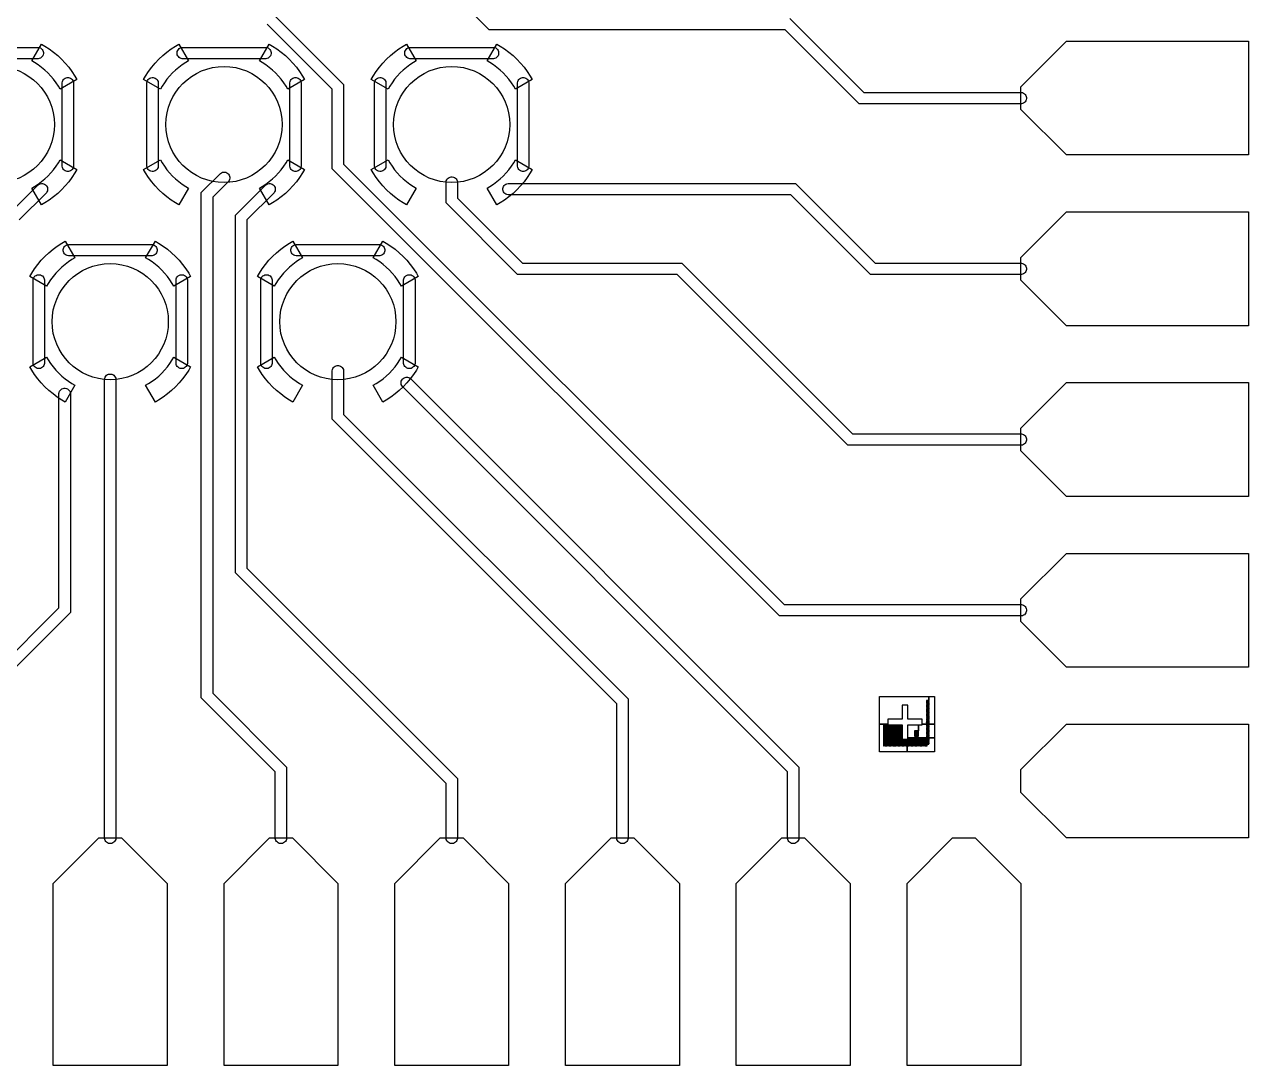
# Model space of a CAD drawing. Extents: x -17000 to 83000, y -61000 to 39000.
# Drawn here: x 54247 to 65000, y -10000 to -853 of the extents above; entities that cross this region are included whole.
import ezdxf

# ---------------------------------------------------------------- set-up
doc = ezdxf.new("R2010")
doc.units = 0
doc.layers.add('Central Electrodes', color=2, linetype='CONTINUOUS')

# ---------------------------------------------------------------- blocks, each defined once
blk = doc.blocks.new('BIG_photolith_alignment1')
at = {"layer": 'Central Electrodes'}
for points in [[(-225, -17.5), (-225, 225), (210, 225), (210, 190), (190, 190), (190, 185), (210, 185), (210, 180.5), (190, 180.5), (190, 175.5), (210, 175.5), (210, 171), (190, 171), (190, 166), (210, 166), (210, 161.5), (190, 161.5), (190, 156.5), (210, 156.5), (210, 152), (190, 152), (190, 147), (210, 147), (210, 142.5), (190, 142.5), (190, 137.5), (210, 137.5), (210, 133), (190, 133), (190, 128), (210, 128), (210, 123.5), (190, 123.5), (190, 118.5), (210, 118.5), (210, 114), (190, 114), (190, 109), (210, 109), (210, 104.5), (190, 104.5), (190, 99.5), (210, 99.5), (210, 95), (190, 95), (190, 90), (210, 90), (210, 85.5), (190, 85.5), (190, 80.5), (210, 80.5), (210, 76), (190, 76), (190, 71), (210, 71), (210, 66.5), (190, 66.5), (190, 61.5), (210, 61.5), (210, 57), (190, 57), (190, 52), (210, 52), (210, 47.5), (190, 47.5), (190, 42.5), (210, 42.5), (210, 38), (190, 38), (190, 33), (210, 33), (210, 28.5), (190, 28.5), (190, 23.5), (210, 23.5), (210, 19), (190, 19), (190, 14), (210, 14), (210, 9.5), (190, 9.5), (190, 4.5), (210, 4.5), (210, 0), (185, 0), (185, -5), (210, -5), (210, -9.5), (190, -9.5), (190, -14.5), (210, -14.5), (210, 225), (260, 225), (260, -17.5), (150, -17.5), (150, 25), (25, 25), (25, 150), (-25, 150), (-25, 25), (-150, 25), (-150, -17.5)], [(-225, -260), (-225, -17.5), (-185, -17.5), (-185, -190), (-190, -190), (-190, -210), (-185, -210), (-185, -17.5), (-175.5, -17.5), (-175.5, -190), (-180.5, -190), (-180.5, -210), (-175.5, -210), (-175.5, -17.5), (-166, -17.5), (-166, -190), (-171, -190), (-171, -210), (-166, -210), (-166, -17.5), (-156.5, -17.5), (-156.5, -190), (-161.5, -190), (-161.5, -210), (-156.5, -210), (-156.5, -17.5), (-150, -17.5), (-150, -25), (-147, -25), (-147, -190), (-152, -190), (-152, -210), (-147, -210), (-147, -25), (-137.5, -25), (-137.5, -190), (-142.5, -190), (-142.5, -210), (-137.5, -210), (-137.5, -25), (-128, -25), (-128, -190), (-133, -190), (-133, -210), (-128, -210), (-128, -25), (-118.5, -25), (-118.5, -190), (-123.5, -190), (-123.5, -210), (-118.5, -210), (-118.5, -25), (-109, -25), (-109, -190), (-114, -190), (-114, -210), (-109, -210), (-109, -25), (-99.5, -25), (-99.5, -190), (-104.5, -190), (-104.5, -210), (-99.5, -210), (-99.5, -25), (-90, -25), (-90, -190), (-95, -190), (-95, -210), (-90, -210), (-90, -25), (-80.5, -25), (-80.5, -190), (-85.5, -190), (-85.5, -210), (-80.5, -210), (-80.5, -25), (-71, -25), (-71, -190), (-76, -190), (-76, -210), (-71, -210), (-71, -25), (-61.5, -25), (-61.5, -190), (-66.5, -190), (-66.5, -210), (-61.5, -210), (-61.5, -25), (-52, -25), (-52, -190), (-57, -190), (-57, -210), (-52, -210), (-52, -25), (-42.5, -25), (-42.5, -190), (-47.5, -190), (-47.5, -210), (-42.5, -210), (-42.5, -25), (-33, -25), (-33, -190), (-38, -190), (-38, -210), (-33, -210), (-33, -25), (-25, -25), (-25, -150), (-23.5, -150), (-23.5, -190), (-28.5, -190), (-28.5, -210), (-23.5, -210), (-23.5, -150), (-14, -150), (-14, -190), (-19, -190), (-19, -210), (-14, -210), (-14, -150), (-4.5, -150), (-4.5, -190), (-9.5, -190), (-9.5, -210), (-4.5, -210), (-4.5, -150), (5, -150), (5, -185), (0, -185), (0, -210), (5, -210), (5, -150), (14.5, -150), (14.5, -190), (9.5, -190), (9.5, -210), (14.5, -210), (14.5, -150), (17.5, -150), (17.5, -260)], [(25, -138.75), (25, -25), (117.5, -25), (117.5, -77.5), (82.5, -77.5), (82.5, -122.5), (117.5, -122.5), (117.5, -25), (150, -25), (150, -17.5), (210, -17.5), (210, -19), (190, -19), (190, -24), (210, -24), (210, -28.5), (190, -28.5), (190, -33.5), (210, -33.5), (210, -38), (190, -38), (190, -43), (210, -43), (210, -47.5), (190, -47.5), (190, -52.5), (210, -52.5), (210, -57), (190, -57), (190, -62), (210, -62), (210, -66.5), (190, -66.5), (190, -71.5), (210, -71.5), (210, -76), (190, -76), (190, -81), (210, -81), (210, -85.5), (190, -85.5), (190, -90.5), (210, -90.5), (210, -95), (190, -95), (190, -100), (210, -100), (210, -104.5), (190, -104.5), (190, -109.5), (210, -109.5), (210, -114), (190, -114), (190, -119), (210, -119), (210, -123.5), (190, -123.5), (190, -128.5), (210, -128.5), (210, -133), (190, -133), (190, -138), (210, -138), (210, -17.5), (260, -17.5), (260, -138.75)], [(92.5, -117.5), (87.5, -112.5), (87.5, -87.5), (92.5, -82.5), (107.5, -82.5), (112.5, -87.5), (112.5, -112.5), (107.5, -117.5), (92.5, -117.5), (92.5, -110), (95, -112.5), (105, -112.5), (107.5, -110), (107.5, -90), (105, -87.5), (95, -87.5), (92.5, -90)], [(17.5, -260), (17.5, -150), (24, -150), (24, -190), (19, -190), (19, -210), (24, -210), (24, -150), (25, -150), (25, -138.75), (33.5, -138.75), (33.5, -190), (28.5, -190), (28.5, -210), (33.5, -210), (33.5, -138.75), (43, -138.75), (43, -190), (38, -190), (38, -210), (43, -210), (43, -138.75), (52.5, -138.75), (52.5, -190), (47.5, -190), (47.5, -210), (52.5, -210), (52.5, -138.75), (62, -138.75), (62, -190), (57, -190), (57, -210), (62, -210), (62, -138.75), (71.5, -138.75), (71.5, -190), (66.5, -190), (66.5, -210), (71.5, -210), (71.5, -138.75), (81, -138.75), (81, -190), (76, -190), (76, -210), (81, -210), (81, -138.75), (90.5, -138.75), (90.5, -190), (85.5, -190), (85.5, -210), (90.5, -210), (90.5, -138.75), (100, -138.75), (100, -190), (95, -190), (95, -210), (100, -210), (100, -138.75), (109.5, -138.75), (109.5, -190), (104.5, -190), (104.5, -210), (109.5, -210), (109.5, -138.75), (119, -138.75), (119, -190), (114, -190), (114, -210), (119, -210), (119, -138.75), (128.5, -138.75), (128.5, -190), (123.5, -190), (123.5, -210), (128.5, -210), (128.5, -138.75), (138, -138.75), (138, -190), (133, -190), (133, -210), (138, -210), (138, -138.75), (147.5, -138.75), (147.5, -190), (142.5, -190), (142.5, -210), (147.5, -210), (147.5, -138.75), (157, -138.75), (157, -190), (152, -190), (152, -210), (157, -210), (157, -138.75), (166.5, -138.75), (166.5, -190), (161.5, -190), (161.5, -210), (166.5, -210), (166.5, -138.75), (176, -138.75), (176, -190), (171, -190), (171, -210), (176, -210), (176, -138.75), (185.5, -138.75), (185.5, -190), (180.5, -190), (180.5, -210), (185.5, -210), (185.5, -138.75), (210, -138.75), (210, -142.5), (190, -142.5), (190, -147.5), (210, -147.5), (210, -152), (190, -152), (190, -157), (210, -157), (210, -161.5), (190, -161.5), (190, -166.5), (210, -166.5), (210, -171), (190, -171), (190, -176), (210, -176), (210, -180.5), (190, -180.5), (190, -185.5), (210, -185.5), (210, -190), (190, -190), (190, -210), (195, -210), (195, -195), (210, -195), (210, -138.75), (260, -138.75), (260, -260)]]:
    blk.add_lwpolyline(points, close=True, dxfattribs=at)

msp = doc.modelspace()

# ---------------------------------------------------------------- linework, layer by layer
at = {"layer": 'Central Electrodes'}
for points in [[(60970.71, -800), (61620.71, -1450), (63004.925, -1450), (63014.584, -1451.921), (63023.684, -1455.691), (63031.873, -1461.162), (63038.838, -1468.127), (63044.309, -1476.316), (63048.079, -1485.416), (63050, -1495.075), (63050, -1504.925), (63048.079, -1514.584), (63044.309, -1523.684), (63038.838, -1531.873), (63031.873, -1538.838), (63023.684, -1544.309), (63014.584, -1548.079), (63004.925, -1550), (61579.29, -1550), (60929.29, -900), (58329.29, -900), (57461.163, -31.873)], [(56420.71, -750), (57050, -1379.29), (57050, -2079.29), (60920.71, -5950), (63004.925, -5950), (63014.584, -5951.921), (63023.684, -5955.691), (63031.873, -5961.162), (63038.838, -5968.127), (63044.309, -5976.316), (63048.079, -5985.416), (63050, -5995.075), (63050, -6004.925), (63048.079, -6014.584), (63044.309, -6023.684), (63038.838, -6031.873), (63031.873, -6038.838), (63023.684, -6044.309), (63014.584, -6048.079), (63004.925, -6050), (60879.29, -6050), (56950, -2120.71), (56950, -1420.71), (56379.29, -850)], [(53632.575, -1054.182), (54367.425, -1054.182), (54377.084, -1056.103), (54386.184, -1059.873), (54394.373, -1065.344), (54401.338, -1072.309), (54406.809, -1080.498), (54410.579, -1089.598), (54412.5, -1099.257), (54412.5, -1109.107), (54410.579, -1118.766), (54406.809, -1127.866), (54401.338, -1136.055), (54394.373, -1143.02), (54386.184, -1148.491), (54377.084, -1152.261), (54367.425, -1154.182), (53632.575, -1154.182)], [(54100, -2529.29), (54368.127, -2261.163), (54376.316, -2255.691), (54385.416, -2251.922), (54395.076, -2250), (54404.925, -2250), (54414.585, -2251.922), (54423.684, -2255.691), (54431.873, -2261.162), (54438.838, -2268.127), (54444.309, -2276.316), (54448.078, -2285.415), (54450, -2295.075), (54450, -2304.924), (54448.078, -2314.584), (54444.309, -2323.684), (54438.837, -2331.873), (54200, -2570.71)], [(53450, -7079.29), (54550, -5979.29), (54550, -4095.075), (54551.921, -4085.416), (54555.691, -4076.316), (54561.162, -4068.127), (54568.127, -4061.162), (54576.316, -4055.691), (54585.416, -4051.921), (54595.075, -4050), (54604.925, -4050), (54614.584, -4051.921), (54623.684, -4055.691), (54631.873, -4061.162), (54638.838, -4068.127), (54644.309, -4076.316), (54648.079, -4085.416), (54650, -4095.075), (54650, -6020.71), (53550, -7120.71)]]:
    msp.add_lwpolyline(points, dxfattribs=at)
for points in [[(54559.257, -1420.711), (54544.945, -1395.923), (54524.48, -1364.807), (54502.237, -1334.931), (54478.299, -1306.402), (54452.74, -1279.311), (54425.649, -1253.752), (54397.121, -1229.814), (54367.243, -1207.572), (54336.127, -1187.106), (54311.34, -1172.794), (54396.34, -1025.57), (54425.41, -1042.354), (54464.794, -1068.258), (54502.602, -1096.405), (54538.713, -1126.705), (54572.999, -1159.052), (54605.346, -1193.338), (54635.646, -1229.448), (54663.794, -1267.256), (54689.696, -1306.64), (54706.48, -1335.711)], [(55440.743, -1420.711), (55293.52, -1335.711), (55310.303, -1306.64), (55336.206, -1267.256), (55364.354, -1229.448), (55394.654, -1193.338), (55427.001, -1159.052), (55461.287, -1126.705), (55497.398, -1096.405), (55535.206, -1068.258), (55574.59, -1042.354), (55603.66, -1025.57), (55688.66, -1172.794), (55663.873, -1187.106), (55632.757, -1207.572), (55602.879, -1229.814), (55574.351, -1253.752), (55547.26, -1279.311), (55521.701, -1306.402), (55497.762, -1334.931), (55475.52, -1364.807), (55455.055, -1395.923)], [(55632.575, -1154.182), (55622.916, -1152.261), (55613.816, -1148.491), (55605.627, -1143.02), (55598.662, -1136.055), (55593.191, -1127.866), (55589.421, -1118.766), (55587.5, -1109.107), (55587.5, -1099.257), (55589.421, -1089.598), (55593.191, -1080.498), (55598.662, -1072.309), (55605.627, -1065.344), (55613.816, -1059.873), (55622.916, -1056.103), (55632.575, -1054.182), (56367.425, -1054.182), (56377.084, -1056.103), (56386.184, -1059.873), (56394.373, -1065.344), (56401.338, -1072.309), (56406.809, -1080.498), (56410.579, -1089.598), (56412.5, -1099.257), (56412.5, -1109.107), (56410.579, -1118.766), (56406.809, -1127.866), (56401.338, -1136.055), (56394.373, -1143.02), (56386.184, -1148.491), (56377.084, -1152.261), (56367.425, -1154.182)], [(56559.257, -1420.711), (56544.945, -1395.923), (56524.48, -1364.807), (56502.238, -1334.931), (56478.299, -1306.402), (56452.74, -1279.311), (56425.649, -1253.752), (56397.121, -1229.814), (56367.243, -1207.572), (56336.127, -1187.106), (56311.34, -1172.794), (56396.34, -1025.57), (56425.41, -1042.354), (56464.794, -1068.258), (56502.602, -1096.405), (56538.713, -1126.705), (56572.999, -1159.052), (56605.346, -1193.338), (56635.646, -1229.448), (56663.794, -1267.256), (56689.697, -1306.64), (56706.48, -1335.711)], [(57440.743, -1420.711), (57293.52, -1335.711), (57310.303, -1306.64), (57336.206, -1267.256), (57364.354, -1229.448), (57394.654, -1193.338), (57427.001, -1159.052), (57461.287, -1126.705), (57497.398, -1096.405), (57535.206, -1068.258), (57574.59, -1042.354), (57603.66, -1025.57), (57688.66, -1172.794), (57663.873, -1187.106), (57632.757, -1207.572), (57602.879, -1229.814), (57574.351, -1253.752), (57547.26, -1279.311), (57521.701, -1306.402), (57497.762, -1334.931), (57475.52, -1364.807), (57455.055, -1395.923)], [(57632.575, -1154.182), (57622.916, -1152.261), (57613.816, -1148.491), (57605.627, -1143.02), (57598.662, -1136.055), (57593.191, -1127.866), (57589.421, -1118.766), (57587.5, -1109.107), (57587.5, -1099.257), (57589.421, -1089.598), (57593.191, -1080.498), (57598.662, -1072.309), (57605.627, -1065.344), (57613.816, -1059.873), (57622.916, -1056.103), (57632.575, -1054.182), (58367.425, -1054.182), (58377.084, -1056.103), (58386.184, -1059.873), (58394.373, -1065.344), (58401.338, -1072.309), (58406.809, -1080.498), (58410.579, -1089.598), (58412.5, -1099.257), (58412.5, -1109.107), (58410.579, -1118.766), (58406.809, -1127.866), (58401.338, -1136.055), (58394.373, -1143.02), (58386.184, -1148.491), (58377.084, -1152.261), (58367.425, -1154.182)], [(58559.257, -1420.711), (58544.945, -1395.923), (58524.48, -1364.807), (58502.238, -1334.931), (58478.299, -1306.402), (58452.74, -1279.311), (58425.649, -1253.752), (58397.121, -1229.814), (58367.243, -1207.572), (58336.127, -1187.106), (58311.34, -1172.794), (58396.34, -1025.57), (58425.41, -1042.354), (58464.794, -1068.258), (58502.602, -1096.405), (58538.713, -1126.705), (58572.999, -1159.052), (58605.346, -1193.338), (58635.646, -1229.448), (58663.794, -1267.256), (58689.697, -1306.64), (58706.48, -1335.711)], [(63400, -2000), (63000, -1600), (63000, -1400), (63400, -1000), (65000, -1000), (65000, -2000)], [(54622.943, -2144.551), (54613.284, -2142.63), (54604.184, -2138.86), (54595.995, -2133.389), (54589.03, -2126.424), (54583.559, -2118.235), (54579.789, -2109.135), (54577.868, -2099.476), (54577.868, -1364.626), (54579.789, -1354.967), (54583.559, -1345.867), (54589.03, -1337.678), (54595.995, -1330.713), (54604.184, -1325.242), (54613.284, -1321.472), (54622.943, -1319.551), (54632.793, -1319.551), (54642.452, -1321.472), (54651.552, -1325.242), (54659.741, -1330.713), (54666.706, -1337.678), (54672.177, -1345.867), (54675.947, -1354.967), (54677.868, -1364.626), (54677.868, -2099.476), (54675.947, -2109.135), (54672.177, -2118.235), (54666.706, -2126.424), (54659.741, -2133.389), (54651.552, -2138.86), (54642.452, -2142.63), (54632.793, -2144.551)], [(55367.207, -2144.551), (55357.548, -2142.63), (55348.448, -2138.86), (55340.259, -2133.389), (55333.294, -2126.424), (55327.823, -2118.235), (55324.053, -2109.135), (55322.132, -2099.476), (55322.132, -1364.626), (55324.053, -1354.967), (55327.823, -1345.867), (55333.294, -1337.678), (55340.259, -1330.713), (55348.448, -1325.242), (55357.548, -1321.472), (55367.207, -1319.551), (55377.057, -1319.551), (55386.716, -1321.472), (55395.816, -1325.242), (55404.005, -1330.713), (55410.97, -1337.678), (55416.441, -1345.867), (55420.211, -1354.967), (55422.132, -1364.626), (55422.132, -2099.476), (55420.211, -2109.135), (55416.441, -2118.235), (55410.97, -2126.424), (55404.005, -2133.389), (55395.816, -2138.86), (55386.716, -2142.63), (55377.057, -2144.551)], [(56622.943, -2144.551), (56613.284, -2142.63), (56604.184, -2138.86), (56595.995, -2133.389), (56589.03, -2126.424), (56583.559, -2118.235), (56579.789, -2109.135), (56577.868, -2099.476), (56577.868, -1364.626), (56579.789, -1354.967), (56583.559, -1345.867), (56589.03, -1337.678), (56595.995, -1330.713), (56604.184, -1325.242), (56613.284, -1321.472), (56622.943, -1319.551), (56632.793, -1319.551), (56642.452, -1321.472), (56651.552, -1325.242), (56659.741, -1330.713), (56666.706, -1337.678), (56672.177, -1345.867), (56675.947, -1354.967), (56677.868, -1364.626), (56677.868, -2099.476), (56675.947, -2109.135), (56672.177, -2118.235), (56666.706, -2126.424), (56659.741, -2133.389), (56651.552, -2138.86), (56642.452, -2142.63), (56632.793, -2144.551)], [(57367.207, -2144.551), (57357.548, -2142.63), (57348.448, -2138.86), (57340.259, -2133.389), (57333.294, -2126.424), (57327.823, -2118.235), (57324.053, -2109.135), (57322.132, -2099.476), (57322.132, -1364.626), (57324.053, -1354.967), (57327.823, -1345.867), (57333.294, -1337.678), (57340.259, -1330.713), (57348.448, -1325.242), (57357.548, -1321.472), (57367.207, -1319.551), (57377.057, -1319.551), (57386.716, -1321.472), (57395.816, -1325.242), (57404.005, -1330.713), (57410.97, -1337.678), (57416.441, -1345.867), (57420.211, -1354.967), (57422.132, -1364.626), (57422.132, -2099.476), (57420.211, -2109.135), (57416.441, -2118.235), (57410.97, -2126.424), (57404.005, -2133.389), (57395.816, -2138.86), (57386.716, -2142.63), (57377.057, -2144.551)], [(58622.943, -2144.551), (58613.284, -2142.63), (58604.184, -2138.86), (58595.995, -2133.389), (58589.03, -2126.424), (58583.559, -2118.235), (58579.789, -2109.135), (58577.868, -2099.476), (58577.868, -1364.626), (58579.789, -1354.967), (58583.559, -1345.867), (58589.03, -1337.678), (58595.995, -1330.713), (58604.184, -1325.242), (58613.284, -1321.472), (58622.943, -1319.551), (58632.793, -1319.551), (58642.452, -1321.472), (58651.552, -1325.242), (58659.741, -1330.713), (58666.706, -1337.678), (58672.177, -1345.867), (58675.947, -1354.967), (58677.868, -1364.626), (58677.868, -2099.476), (58675.947, -2109.135), (58672.177, -2118.235), (58666.706, -2126.424), (58659.741, -2133.389), (58651.552, -2138.86), (58642.452, -2142.63), (58632.793, -2144.551)], [(54396.34, -2438.531), (54311.34, -2291.306), (54336.127, -2276.996), (54367.243, -2256.53), (54397.121, -2234.288), (54425.649, -2210.35), (54452.74, -2184.791), (54478.299, -2157.7), (54502.237, -2129.172), (54524.479, -2099.294), (54544.945, -2068.178), (54559.257, -2043.391), (54706.48, -2128.391), (54689.697, -2157.462), (54663.793, -2196.845), (54635.646, -2234.653), (54605.346, -2270.764), (54572.999, -2305.05), (54538.713, -2337.397), (54502.602, -2367.697), (54464.794, -2395.844), (54425.409, -2421.748)], [(55603.66, -2438.531), (55574.591, -2421.748), (55535.206, -2395.844), (55497.398, -2367.697), (55461.287, -2337.397), (55427.001, -2305.05), (55394.654, -2270.764), (55364.354, -2234.653), (55336.207, -2196.845), (55310.303, -2157.462), (55293.52, -2128.391), (55440.743, -2043.391), (55455.055, -2068.178), (55475.521, -2099.294), (55497.763, -2129.172), (55521.701, -2157.7), (55547.26, -2184.791), (55574.351, -2210.35), (55602.879, -2234.288), (55632.757, -2256.53), (55663.873, -2276.996), (55688.66, -2291.306)], [(56495.075, -8050), (56485.416, -8048.079), (56476.316, -8044.309), (56468.127, -8038.838), (56461.162, -8031.873), (56455.691, -8023.684), (56451.921, -8014.584), (56450, -8004.925), (56450, -7420.71), (55800, -6770.71), (55800, -2329.29), (55968.127, -2161.163), (55976.316, -2155.691), (55985.416, -2151.922), (55995.076, -2150), (56004.925, -2150), (56014.585, -2151.922), (56023.684, -2155.691), (56031.873, -2161.162), (56038.838, -2168.127), (56044.309, -2176.316), (56048.078, -2185.415), (56050, -2195.075), (56050, -2204.924), (56048.078, -2214.584), (56044.309, -2223.684), (56038.837, -2231.873), (55900, -2370.71), (55900, -6729.29), (56550, -7379.29), (56550, -8004.925), (56548.079, -8014.584), (56544.309, -8023.684), (56538.838, -8031.873), (56531.873, -8038.838), (56523.684, -8044.309), (56514.584, -8048.079), (56504.925, -8050)], [(56396.34, -2438.531), (56311.34, -2291.306), (56336.127, -2276.996), (56367.243, -2256.53), (56397.121, -2234.288), (56425.649, -2210.35), (56452.74, -2184.791), (56478.299, -2157.7), (56502.237, -2129.172), (56524.479, -2099.294), (56544.945, -2068.178), (56559.257, -2043.391), (56706.48, -2128.391), (56689.697, -2157.462), (56663.793, -2196.845), (56635.646, -2234.653), (56605.346, -2270.764), (56572.999, -2305.05), (56538.713, -2337.397), (56502.602, -2367.697), (56464.794, -2395.844), (56425.409, -2421.748)], [(57603.66, -2438.531), (57574.591, -2421.748), (57535.206, -2395.844), (57497.398, -2367.697), (57461.287, -2337.397), (57427.001, -2305.05), (57394.654, -2270.764), (57364.354, -2234.653), (57336.207, -2196.845), (57310.303, -2157.462), (57293.52, -2128.391), (57440.743, -2043.391), (57455.055, -2068.178), (57475.521, -2099.294), (57497.763, -2129.172), (57521.701, -2157.7), (57547.26, -2184.791), (57574.351, -2210.35), (57602.879, -2234.288), (57632.757, -2256.53), (57663.873, -2276.996), (57688.66, -2291.306)], [(58396.34, -2438.531), (58311.34, -2291.306), (58336.127, -2276.996), (58367.243, -2256.53), (58397.121, -2234.288), (58425.649, -2210.35), (58452.74, -2184.791), (58478.299, -2157.7), (58502.237, -2129.172), (58524.479, -2099.294), (58544.945, -2068.178), (58559.257, -2043.391), (58706.48, -2128.391), (58689.697, -2157.462), (58663.793, -2196.845), (58635.646, -2234.653), (58605.346, -2270.764), (58572.999, -2305.05), (58538.713, -2337.397), (58502.602, -2367.697), (58464.794, -2395.844), (58425.409, -2421.748)], [(57995.075, -8050), (57985.416, -8048.079), (57976.316, -8044.309), (57968.127, -8038.838), (57961.162, -8031.873), (57955.691, -8023.684), (57951.921, -8014.584), (57950, -8004.925), (57950, -7520.71), (56100, -5670.71), (56100, -2529.29), (56368.127, -2261.163), (56376.316, -2255.691), (56385.416, -2251.922), (56395.076, -2250), (56404.925, -2250), (56414.585, -2251.922), (56423.684, -2255.691), (56431.873, -2261.162), (56438.838, -2268.127), (56444.309, -2276.316), (56448.078, -2285.415), (56450, -2295.075), (56450, -2304.924), (56448.078, -2314.584), (56444.309, -2323.684), (56438.837, -2331.873), (56200, -2570.71), (56200, -5629.29), (58050, -7479.29), (58050, -8004.925), (58048.079, -8014.584), (58044.309, -8023.684), (58038.838, -8031.873), (58031.873, -8038.838), (58023.684, -8044.309), (58014.584, -8048.079), (58004.925, -8050)], [(61479.29, -4550), (59979.29, -3050), (58579.29, -3050), (57950, -2420.71), (57950, -2237.378), (57951.921, -2227.719), (57955.691, -2218.619), (57961.162, -2210.43), (57968.127, -2203.465), (57976.316, -2197.994), (57985.416, -2194.224), (57995.075, -2192.303), (58004.925, -2192.303), (58014.584, -2194.224), (58023.684, -2197.994), (58031.873, -2203.465), (58038.838, -2210.43), (58044.309, -2218.619), (58048.079, -2227.719), (58050, -2237.378), (58050, -2379.29), (58620.71, -2950), (60020.71, -2950), (61520.71, -4450), (63004.925, -4450), (63014.584, -4451.921), (63023.684, -4455.691), (63031.873, -4461.162), (63038.838, -4468.127), (63044.309, -4476.316), (63048.079, -4485.416), (63050, -4495.075), (63050, -4504.925), (63048.079, -4514.584), (63044.309, -4523.684), (63038.838, -4531.873), (63031.873, -4538.838), (63023.684, -4544.309), (63014.584, -4548.079), (63004.925, -4550)], [(61679.29, -3050), (60979.29, -2350), (58495.075, -2350), (58485.416, -2348.079), (58476.316, -2344.309), (58468.127, -2338.838), (58461.162, -2331.873), (58455.691, -2323.684), (58451.921, -2314.584), (58450, -2304.925), (58450, -2295.075), (58451.921, -2285.416), (58455.691, -2276.316), (58461.162, -2268.127), (58468.127, -2261.162), (58476.316, -2255.691), (58485.416, -2251.921), (58495.075, -2250), (61020.71, -2250), (61720.71, -2950), (63004.925, -2950), (63014.584, -2951.921), (63023.684, -2955.691), (63031.873, -2961.162), (63038.838, -2968.127), (63044.309, -2976.316), (63048.079, -2985.416), (63050, -2995.075), (63050, -3004.925), (63048.079, -3014.584), (63044.309, -3023.684), (63038.838, -3031.873), (63031.873, -3038.838), (63023.684, -3044.309), (63014.584, -3048.079), (63004.925, -3050)], [(63400, -3500), (63000, -3100), (63000, -2900), (63400, -2500), (65000, -2500), (65000, -3500)], [(54440.743, -3152.762), (54293.52, -3067.762), (54310.303, -3038.691), (54336.206, -2999.307), (54364.353, -2961.499), (54394.654, -2925.389), (54427.001, -2891.103), (54461.287, -2858.756), (54497.399, -2828.454), (54535.206, -2800.309), (54574.59, -2774.405), (54603.66, -2757.621), (54688.66, -2904.845), (54663.874, -2919.156), (54632.756, -2939.622), (54602.88, -2961.864), (54574.351, -2985.803), (54547.26, -3011.362), (54521.701, -3038.452), (54497.762, -3066.982), (54475.521, -3096.857), (54455.054, -3127.974)], [(54632.575, -2886.233), (54622.916, -2884.312), (54613.816, -2880.542), (54605.627, -2875.071), (54598.662, -2868.106), (54593.191, -2859.917), (54589.421, -2850.817), (54587.5, -2841.158), (54587.5, -2831.308), (54589.421, -2821.649), (54593.191, -2812.549), (54598.662, -2804.36), (54605.627, -2797.395), (54613.816, -2791.924), (54622.916, -2788.154), (54632.575, -2786.233), (55367.425, -2786.233), (55377.084, -2788.154), (55386.184, -2791.924), (55394.373, -2797.395), (55401.338, -2804.36), (55406.809, -2812.549), (55410.579, -2821.649), (55412.5, -2831.308), (55412.5, -2841.158), (55410.579, -2850.817), (55406.809, -2859.917), (55401.338, -2868.106), (55394.373, -2875.071), (55386.184, -2880.542), (55377.084, -2884.312), (55367.425, -2886.233)], [(55559.257, -3152.762), (55544.945, -3127.974), (55524.479, -3096.857), (55502.238, -3066.982), (55478.299, -3038.452), (55452.74, -3011.362), (55425.649, -2985.803), (55397.12, -2961.864), (55367.244, -2939.622), (55336.126, -2919.156), (55311.34, -2904.845), (55396.34, -2757.621), (55425.41, -2774.404), (55464.794, -2800.309), (55502.601, -2828.454), (55538.713, -2858.756), (55572.999, -2891.103), (55605.346, -2925.389), (55635.646, -2961.499), (55663.794, -2999.307), (55689.697, -3038.691), (55706.48, -3067.762)], [(56440.743, -3152.762), (56293.52, -3067.762), (56310.303, -3038.691), (56336.206, -2999.307), (56364.354, -2961.499), (56394.654, -2925.389), (56427.001, -2891.103), (56461.287, -2858.756), (56497.399, -2828.454), (56535.206, -2800.309), (56574.59, -2774.405), (56603.66, -2757.621), (56688.66, -2904.845), (56663.874, -2919.156), (56632.756, -2939.622), (56602.88, -2961.864), (56574.351, -2985.803), (56547.26, -3011.362), (56521.701, -3038.452), (56497.762, -3066.982), (56475.521, -3096.857), (56455.055, -3127.974)], [(56632.575, -2886.233), (56622.916, -2884.312), (56613.816, -2880.542), (56605.627, -2875.071), (56598.662, -2868.106), (56593.191, -2859.917), (56589.421, -2850.817), (56587.5, -2841.158), (56587.5, -2831.308), (56589.421, -2821.649), (56593.191, -2812.549), (56598.662, -2804.36), (56605.627, -2797.395), (56613.816, -2791.924), (56622.916, -2788.154), (56632.575, -2786.233), (57367.425, -2786.233), (57377.084, -2788.154), (57386.184, -2791.924), (57394.373, -2797.395), (57401.338, -2804.36), (57406.809, -2812.549), (57410.579, -2821.649), (57412.5, -2831.308), (57412.5, -2841.158), (57410.579, -2850.817), (57406.809, -2859.917), (57401.338, -2868.106), (57394.373, -2875.071), (57386.184, -2880.542), (57377.084, -2884.312), (57367.425, -2886.233)], [(57559.257, -3152.762), (57544.945, -3127.974), (57524.479, -3096.857), (57502.238, -3066.982), (57478.299, -3038.452), (57452.74, -3011.362), (57425.649, -2985.803), (57397.12, -2961.864), (57367.244, -2939.622), (57336.126, -2919.156), (57311.34, -2904.845), (57396.34, -2757.621), (57425.41, -2774.404), (57464.794, -2800.309), (57502.601, -2828.454), (57538.713, -2858.756), (57572.999, -2891.103), (57605.346, -2925.389), (57635.646, -2961.499), (57663.794, -2999.307), (57689.697, -3038.691), (57706.48, -3067.762)], [(54367.207, -3876.602), (54357.548, -3874.681), (54348.448, -3870.911), (54340.259, -3865.44), (54333.294, -3858.475), (54327.823, -3850.286), (54324.053, -3841.186), (54322.132, -3831.527), (54322.132, -3096.677), (54324.053, -3087.018), (54327.823, -3077.918), (54333.294, -3069.729), (54340.259, -3062.764), (54348.448, -3057.293), (54357.548, -3053.523), (54367.207, -3051.602), (54377.057, -3051.602), (54386.716, -3053.523), (54395.816, -3057.293), (54404.005, -3062.764), (54410.97, -3069.729), (54416.441, -3077.918), (54420.211, -3087.018), (54422.132, -3096.677), (54422.132, -3831.527), (54420.211, -3841.186), (54416.441, -3850.286), (54410.97, -3858.475), (54404.005, -3865.44), (54395.816, -3870.911), (54386.716, -3874.681), (54377.057, -3876.602)], [(55622.943, -3876.602), (55613.284, -3874.681), (55604.184, -3870.911), (55595.995, -3865.44), (55589.03, -3858.475), (55583.559, -3850.286), (55579.789, -3841.186), (55577.868, -3831.527), (55577.868, -3096.677), (55579.789, -3087.018), (55583.559, -3077.918), (55589.03, -3069.729), (55595.995, -3062.764), (55604.184, -3057.293), (55613.284, -3053.523), (55622.943, -3051.602), (55632.793, -3051.602), (55642.452, -3053.523), (55651.552, -3057.293), (55659.741, -3062.764), (55666.706, -3069.729), (55672.177, -3077.918), (55675.947, -3087.018), (55677.868, -3096.677), (55677.868, -3831.527), (55675.947, -3841.186), (55672.177, -3850.286), (55666.706, -3858.475), (55659.741, -3865.44), (55651.552, -3870.911), (55642.452, -3874.681), (55632.793, -3876.602)], [(56367.207, -3876.602), (56357.548, -3874.681), (56348.448, -3870.911), (56340.259, -3865.44), (56333.294, -3858.475), (56327.823, -3850.286), (56324.053, -3841.186), (56322.132, -3831.527), (56322.132, -3096.677), (56324.053, -3087.018), (56327.823, -3077.918), (56333.294, -3069.729), (56340.259, -3062.764), (56348.448, -3057.293), (56357.548, -3053.523), (56367.207, -3051.602), (56377.057, -3051.602), (56386.716, -3053.523), (56395.816, -3057.293), (56404.005, -3062.764), (56410.97, -3069.729), (56416.441, -3077.918), (56420.211, -3087.018), (56422.132, -3096.677), (56422.132, -3831.527), (56420.211, -3841.186), (56416.441, -3850.286), (56410.97, -3858.475), (56404.005, -3865.44), (56395.816, -3870.911), (56386.716, -3874.681), (56377.057, -3876.602)], [(57622.943, -3876.602), (57613.284, -3874.681), (57604.184, -3870.911), (57595.995, -3865.44), (57589.03, -3858.475), (57583.559, -3850.286), (57579.789, -3841.186), (57577.868, -3831.527), (57577.868, -3096.677), (57579.789, -3087.018), (57583.559, -3077.918), (57589.03, -3069.729), (57595.995, -3062.764), (57604.184, -3057.293), (57613.284, -3053.523), (57622.943, -3051.602), (57632.793, -3051.602), (57642.452, -3053.523), (57651.552, -3057.293), (57659.741, -3062.764), (57666.706, -3069.729), (57672.177, -3077.918), (57675.947, -3087.018), (57677.868, -3096.677), (57677.868, -3831.527), (57675.947, -3841.186), (57672.177, -3850.286), (57666.706, -3858.475), (57659.741, -3865.44), (57651.552, -3870.911), (57642.452, -3874.681), (57632.793, -3876.602)], [(54603.66, -4170.582), (54574.591, -4153.799), (54535.205, -4127.895), (54497.398, -4099.748), (54461.287, -4069.448), (54427.001, -4037.1), (54394.654, -4002.814), (54364.353, -3966.704), (54336.206, -3928.896), (54310.303, -3889.513), (54293.52, -3860.442), (54440.743, -3775.442), (54455.055, -3800.229), (54475.521, -3831.345), (54497.762, -3861.221), (54521.701, -3889.751), (54547.26, -3916.842), (54574.35, -3942.399), (54602.88, -3966.34), (54632.757, -3988.581), (54663.872, -4009.047), (54688.66, -4023.357)], [(55396.34, -4170.582), (55311.34, -4023.357), (55336.127, -4009.047), (55367.243, -3988.581), (55397.12, -3966.34), (55425.65, -3942.399), (55452.74, -3916.842), (55478.299, -3889.751), (55502.238, -3861.221), (55524.479, -3831.345), (55544.945, -3800.229), (55559.257, -3775.442), (55706.48, -3860.442), (55689.697, -3889.513), (55663.793, -3928.896), (55635.646, -3966.704), (55605.346, -4002.814), (55572.999, -4037.1), (55538.713, -4069.448), (55502.602, -4099.748), (55464.794, -4127.895), (55425.409, -4153.799)], [(56603.66, -4170.582), (56574.591, -4153.799), (56535.206, -4127.895), (56497.398, -4099.748), (56461.287, -4069.448), (56427.001, -4037.1), (56394.654, -4002.814), (56364.354, -3966.704), (56336.207, -3928.896), (56310.303, -3889.513), (56293.52, -3860.442), (56440.743, -3775.442), (56455.055, -3800.229), (56475.521, -3831.345), (56497.762, -3861.221), (56521.701, -3889.751), (56547.26, -3916.842), (56574.35, -3942.399), (56602.88, -3966.34), (56632.757, -3988.581), (56663.873, -4009.047), (56688.66, -4023.357)], [(59495.075, -8050), (59485.416, -8048.079), (59476.316, -8044.309), (59468.127, -8038.838), (59461.162, -8031.873), (59455.691, -8023.684), (59451.921, -8014.584), (59450, -8004.925), (59450, -6820.71), (56950, -4320.71), (56950, -3895.075), (56951.921, -3885.416), (56955.691, -3876.316), (56961.162, -3868.127), (56968.127, -3861.162), (56976.316, -3855.691), (56985.416, -3851.921), (56995.075, -3850), (57004.925, -3850), (57014.584, -3851.921), (57023.684, -3855.691), (57031.873, -3861.162), (57038.838, -3868.127), (57044.309, -3876.316), (57048.079, -3885.416), (57050, -3895.075), (57050, -4279.29), (59550, -6779.29), (59550, -8004.925), (59548.079, -8014.584), (59544.309, -8023.684), (59538.838, -8031.873), (59531.873, -8038.838), (59523.684, -8044.309), (59514.584, -8048.079), (59504.925, -8050)], [(57396.34, -4170.582), (57311.34, -4023.357), (57336.127, -4009.047), (57367.243, -3988.581), (57397.12, -3966.34), (57425.65, -3942.399), (57452.74, -3916.842), (57478.299, -3889.751), (57502.238, -3861.221), (57524.479, -3831.345), (57544.945, -3800.229), (57559.257, -3775.442), (57706.48, -3860.442), (57689.697, -3889.513), (57663.793, -3928.896), (57635.646, -3966.704), (57605.346, -4002.814), (57572.999, -4037.1), (57538.713, -4069.448), (57502.602, -4099.748), (57464.794, -4127.895), (57425.409, -4153.799)], [(54995.075, -8050), (54985.416, -8048.079), (54976.316, -8044.309), (54968.127, -8038.838), (54961.162, -8031.873), (54955.691, -8023.684), (54951.921, -8014.584), (54950, -8004.925), (54950, -3969.427), (54951.921, -3959.768), (54955.691, -3950.668), (54961.162, -3942.479), (54968.127, -3935.514), (54976.316, -3930.043), (54985.416, -3926.273), (54995.075, -3924.352), (55004.925, -3924.352), (55014.584, -3926.273), (55023.684, -3930.043), (55031.873, -3935.514), (55038.838, -3942.479), (55044.309, -3950.668), (55048.079, -3959.768), (55050, -3969.427), (55050, -8004.925), (55048.079, -8014.584), (55044.309, -8023.684), (55038.838, -8031.873), (55031.873, -8038.838), (55023.684, -8044.309), (55014.584, -8048.079), (55004.925, -8050)], [(60995.075, -8050), (60985.416, -8048.079), (60976.316, -8044.309), (60968.127, -8038.838), (60961.162, -8031.873), (60955.691, -8023.684), (60951.921, -8014.584), (60950, -8004.925), (60950, -7420.7), (57566.497, -4034.673), (57561.028, -4026.481), (57557.262, -4017.381), (57555.344, -4007.72), (57555.348, -3997.871), (57557.273, -3988.212), (57561.045, -3979.114), (57566.52, -3970.926), (57573.487, -3963.965), (57581.679, -3958.496), (57590.779, -3954.73), (57600.44, -3952.812), (57610.289, -3952.816), (57619.948, -3954.741), (57629.046, -3958.513), (57637.234, -3963.988), (61050, -7379.3), (61050, -8004.925), (61048.079, -8014.584), (61044.309, -8023.684), (61038.838, -8031.873), (61031.873, -8038.838), (61023.684, -8044.309), (61014.584, -8048.079), (61004.925, -8050)], [(63400, -5000), (63000, -4600), (63000, -4400), (63400, -4000), (65000, -4000), (65000, -5000)], [(63400, -6500), (63000, -6100), (63000, -5900), (63400, -5500), (65000, -5500), (65000, -6500)], [(63400, -8000), (63000, -7600), (63000, -7400), (63400, -7000), (65000, -7000), (65000, -8000)], [(54500, -10000), (54500, -8400), (54900, -8000), (55100, -8000), (55500, -8400), (55500, -10000)], [(56000, -10000), (56000, -8400), (56400, -8000), (56600, -8000), (57000, -8400), (57000, -10000)], [(57500, -10000), (57500, -8400), (57900, -8000), (58100, -8000), (58500, -8400), (58500, -10000)], [(59000, -10000), (59000, -8400), (59400, -8000), (59600, -8000), (60000, -8400), (60000, -10000)], [(60500, -10000), (60500, -8400), (60900, -8000), (61100, -8000), (61500, -8400), (61500, -10000)], [(62000, -10000), (62000, -8400), (62400, -8000), (62600, -8000), (63000, -8400), (63000, -10000)]]:
    msp.add_lwpolyline(points, close=True, dxfattribs=at)
for centre in [(54000, -1732.051), (56000, -1732.051), (58000, -1732.051), (55000, -3464.101), (57000, -3464.101)]:
    msp.add_circle(centre, 510.252, dxfattribs=at)

# ---------------------------------------------------------------- block references
msp.add_blockref('BIG_photolith_alignment1', (61982.5, -6982.5))

doc.saveas('drawing.dxf')
